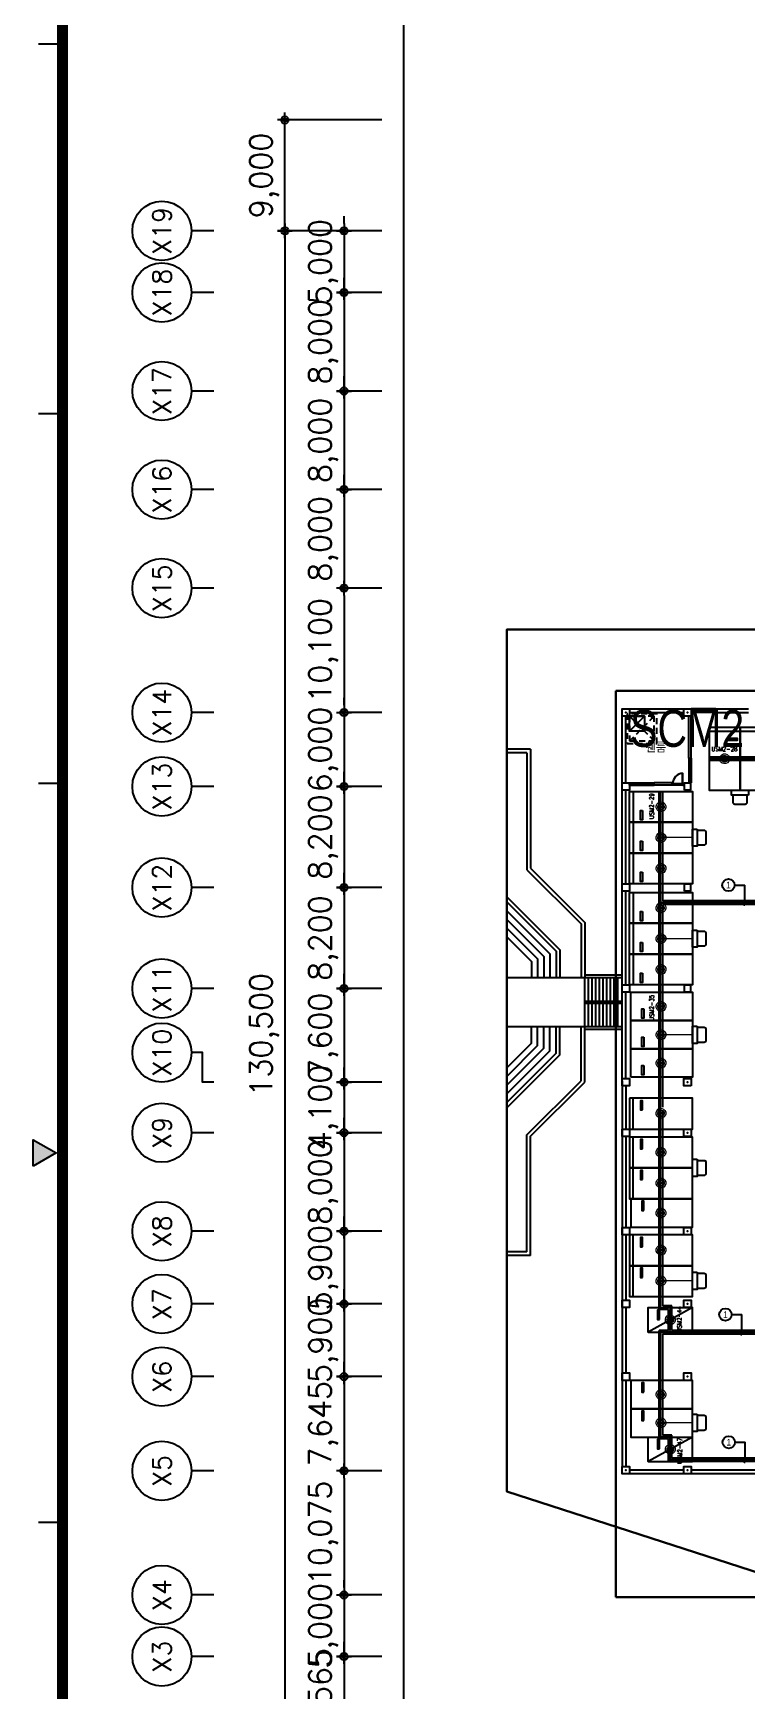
# Model space of a CAD drawing. Header units: millimetres. Extents: x 116443 to 620443, y -399357 to -63957.
# Drawn here: x 140465 to 198394, y -279063 to -144513 of the extents above; entities that cross this region are included whole.
import ezdxf
from ezdxf.enums import TextEntityAlignment as Align

# ---------------------------------------------------------------- set-up
doc = ezdxf.new("R2010")
doc.units = ezdxf.units.MM
doc.header["$LTSCALE"] = 600
doc.linetypes.add('AUDIT_D_080121100638-0', pattern=[0])
doc.linetypes.add('HIDD', pattern=[1.3, 0.8, -0.5])
for name, color, linetype, lineweight in [('1-주차면센서', 3, 'Continuous', 15), ('SD-배선', 6, 'Continuous', 0), ('TIS-TEXT', 7, 'Continuous', 18), ('주차관제', 4, 'Continuous', 158)]:
    doc.layers.add(name, color=color, linetype=linetype, lineweight=lineweight)
for name, color, linetype in [('2-주차안내등', 2, 'Continuous'), ('DIM', 7, 'Continuous'), ('FORM', 7, 'Continuous'), ('PARKING', 7, 'Continuous'), ('RACY WAY', 1, 'Continuous'), ('SD', 7, 'AUDIT_D_080121100638-0'), ('SD4', 1, 'Continuous'), ('z', 8, 'Continuous'), ('레이스웨이', 6, 'Continuous'), ('유도관제-TEXT', 7, 'Continuous'), ('유도관제-공간표시등', 2, 'Continuous'), ('유도관제-통신', 6, 'Continuous')]:
    doc.layers.add(name, color=color, linetype=linetype)
doc.styles.add('GHS', font='romans.shx', dxfattribs={"bigfont": 'ghs.shx'})
doc.styles.add('H', font='', dxfattribs={"width": 0.85})
doc.styles.add('돋움', font='')
doc.styles.get('H').set_extended_font_data('HY울릉도M')
doc.styles.get('돋움').set_extended_font_data('Dotum')
doc.dimstyles.new('외부치수', dxfattribs={"dimscale": 150, "dimtxt": 3, "dimasz": 1, "dimexe": 0.18, "dimexo": 3, "dimgap": 1, "dimtad": 1, "dimdec": 0, "dimzin": 0, "dimdsep": 46, "dimlunit": 6, "dimtxsty": 'GHS', "dimblk": 'Z_DOT', "dimcen": 0.09, "dimclrd": 7, "dimclre": 7, "dimclrt": 3, "dimadec": 0, "dimazin": 0, "dimtfac": 1, "dimtdec": 0, "dimtix": 1, "dimtmove": 2, "dimatfit": 0, "dimfxl": 1, "dimtolj": 1, "dimtzin": 0, "dimarcsym": 0})

# ---------------------------------------------------------------- blocks, each defined once
blk = doc.blocks.new('form1-2')
at = {"layer": 'FORM'}
for p, q in [((43.87, 423.25), (40.75, 423.25)), ((43.87, 373.25), (40.75, 373.25)), ((43.87, 323.25), (40.75, 323.25)), ((43.87, 223.25), (40.75, 223.25))]:
    blk.add_line(p, q, dxfattribs=at)
at = {"layer": 'FORM', "color": 7, "const_width": 1.5}
blk.add_lwpolyline([(44, 10), (816, 10), (816, 536.5), (44, 536.5)], close=True, dxfattribs=at)
at = {"layer": 'FORM', "color": 8}
blk.add_lwpolyline([(40.04, 271.45), (40.04, 275.05), (43.15, 273.25)], close=True, dxfattribs=at)
at = {"layer": 'FORM'}
blk.add_solid([(42.87, 273.25), (40.13, 271.69), (40.13, 274.81)], dxfattribs=at)
blk = doc.blocks.new('주차-확장형')
at = {"layer": 'z', "color": 8, "linetype": 'Continuous'}
blk.add_line((0, 300), (2500, 300), dxfattribs=at)
at = {"layer": 'z', "color": 8, "linetype": 'Continuous', "flags": 128}
for points in [[(2500, 0), (0, 0), (0, 5100), (2500, 5100)], [(1550, 1050), (2300, 1050), (2300, 900), (1550, 900)]]:
    blk.add_lwpolyline(points, close=True, dxfattribs=at)
blk = doc.blocks.new('주차-일반형')
at = {"layer": 'z', "color": 8, "linetype": 'Continuous', "flags": 128}
blk.add_lwpolyline([(0, 5100), (2300, 5100), (2300, 100), (0, 100)], close=True, dxfattribs=at)
at = {"layer": 'z', "color": 8, "linetype": 'Continuous'}
blk.add_lwpolyline([(950, 4050), (200, 4050), (200, 4200), (950, 4200)], close=True, dxfattribs=at)
blk = doc.blocks.new('주차-경형')
at = {"layer": 'z', "color": 8}
blk.add_lwpolyline([(2000, 3600), (0, 3600), (0, 0), (2000, 3600), (2000, 0), (0, 0)], dxfattribs=at)
at = {"layer": 'z', "color": 8, "linetype": 'Continuous'}
blk.add_lwpolyline([(950, 2675), (200, 2675), (200, 2825), (950, 2825)], close=True, dxfattribs=at)
blk = doc.blocks.new('Z_DOT')
at = {"layer": 'DIM', "color": 0}
for p, q in [((-1, 0), (1, 0)), ((0, -1), (0, 1))]:
    blk.add_line(p, q, dxfattribs=at)
for radius in [0.5, 0.25]:
    blk.add_circle((0, 0), radius, dxfattribs=at)
blk = doc.blocks.new('*D66')
at = {"layer": 'Defpoints', "color": 0, "transparency": 16777216}
for p in [(170560, -199660, 0), (165699, -205660), (170560, -205660, 0)]:
    blk.add_point(p, dxfattribs=at)
at = {"layer": 'z', "color": 7, "lineweight": -2}
for p, q in [((165699, -199060), (165699, -198460)), ((168760, -199660), (165591, -199660)), ((165699, -199660), (165699, -205660)), ((168760, -205660), (165591, -205660)), ((165699, -206260), (165699, -206860))]:
    blk.add_line(p, q, dxfattribs=at)
at = {"layer": 'z', "color": 7, "lineweight": -2, "xscale": 600, "yscale": 600, "zscale": 600}
for p, rotation in [((165699, -199660), 270), ((165699, -205660), 90)]:
    blk.add_blockref('Z_DOT', p, dxfattribs=dict(at, rotation=rotation))
at = {"layer": 'z', "color": 3, "insert": (164028, -202660), "char_height": 1800, "attachment_point": 5, "rotation": 90, "style": 'GHS'}
blk.add_mtext('\\A1;6,000', dxfattribs=at)
blk = doc.blocks.new('*D67')
at = {"layer": 'Defpoints', "color": 0, "transparency": 16777216}
for p in [(170560, -205660, 0), (165699, -213861), (170560, -213861)]:
    blk.add_point(p, dxfattribs=at)
at = {"layer": 'z', "color": 7, "lineweight": -2}
for p, q in [((165699, -205060), (165699, -204460)), ((168760, -205660), (165591, -205660)), ((165699, -205660), (165699, -213861)), ((168760, -213861), (165591, -213861)), ((165699, -214461), (165699, -215061))]:
    blk.add_line(p, q, dxfattribs=at)
at = {"layer": 'z', "color": 7, "lineweight": -2, "xscale": 600, "yscale": 600, "zscale": 600}
for p, rotation in [((165699, -205660), 270), ((165699, -213861), 90)]:
    blk.add_blockref('Z_DOT', p, dxfattribs=dict(at, rotation=rotation))
at = {"layer": 'z', "color": 3, "insert": (164028, -209761), "char_height": 1800, "attachment_point": 5, "rotation": 90, "style": 'GHS'}
blk.add_mtext('\\A1;8,200', dxfattribs=at)
blk = doc.blocks.new('*D68')
at = {"layer": 'Defpoints', "color": 0, "transparency": 16777216}
for p in [(170560, -213861), (165699, -222061), (170560, -222061)]:
    blk.add_point(p, dxfattribs=at)
at = {"layer": 'z', "color": 7, "lineweight": -2}
for p, q in [((168760, -213861), (165591, -213861)), ((165699, -213261), (165699, -212661)), ((165699, -213861), (165699, -222061)), ((168760, -222061), (165591, -222061)), ((165699, -222661), (165699, -223261))]:
    blk.add_line(p, q, dxfattribs=at)
at = {"layer": 'z', "color": 7, "lineweight": -2, "xscale": 600, "yscale": 600, "zscale": 600}
for p, rotation in [((165699, -213861), 270), ((165699, -222061), 90)]:
    blk.add_blockref('Z_DOT', p, dxfattribs=dict(at, rotation=rotation))
at = {"layer": 'z', "color": 3, "insert": (164028, -217961), "char_height": 1800, "attachment_point": 5, "rotation": 90, "style": 'GHS'}
blk.add_mtext('\\A1;8,200', dxfattribs=at)
blk = doc.blocks.new('*D69')
at = {"layer": 'Defpoints', "color": 0, "transparency": 16777216}
for p in [(170560, -222061), (165699, -229661), (170560, -229661)]:
    blk.add_point(p, dxfattribs=at)
at = {"layer": 'z', "color": 7, "lineweight": -2}
for p, q in [((165699, -221461), (165699, -220861)), ((168760, -222061), (165591, -222061)), ((165699, -222061), (165699, -229661)), ((168760, -229661), (165591, -229661)), ((165699, -230261), (165699, -230861))]:
    blk.add_line(p, q, dxfattribs=at)
at = {"layer": 'z', "color": 7, "lineweight": -2, "xscale": 600, "yscale": 600, "zscale": 600}
for p, rotation in [((165699, -222061), 270), ((165699, -229661), 90)]:
    blk.add_blockref('Z_DOT', p, dxfattribs=dict(at, rotation=rotation))
at = {"layer": 'z', "color": 3, "insert": (164028, -225861), "char_height": 1800, "attachment_point": 5, "rotation": 90, "style": 'GHS'}
blk.add_mtext('\\A1;7,600', dxfattribs=at)
blk = doc.blocks.new('*D70')
at = {"layer": 'Defpoints', "color": 0, "transparency": 16777216}
for p in [(170560, -229661), (165699, -233761), (170560, -233761)]:
    blk.add_point(p, dxfattribs=at)
at = {"layer": 'z', "color": 7, "lineweight": -2}
for p, q in [((165699, -229061), (165699, -228461)), ((168760, -229661), (165591, -229661)), ((165699, -229661), (165699, -233761)), ((168760, -233761), (165591, -233761)), ((165699, -234361), (165699, -234961))]:
    blk.add_line(p, q, dxfattribs=at)
at = {"layer": 'z', "color": 7, "lineweight": -2, "xscale": 600, "yscale": 600, "zscale": 600}
for p, rotation in [((165699, -229661), 270), ((165699, -233761), 90)]:
    blk.add_blockref('Z_DOT', p, dxfattribs=dict(at, rotation=rotation))
at = {"layer": 'z', "color": 3, "insert": (164028, -231711), "char_height": 1800, "attachment_point": 5, "rotation": 90, "style": 'GHS'}
blk.add_mtext('\\A1;4,100', dxfattribs=at)
blk = doc.blocks.new('*D71')
at = {"layer": 'Defpoints', "color": 0, "transparency": 16777216}
for p in [(170560, -233761), (165699, -241761), (170560, -241761)]:
    blk.add_point(p, dxfattribs=at)
at = {"layer": 'z', "color": 7, "lineweight": -2}
for p, q in [((165699, -233161), (165699, -232561)), ((168760, -233761), (165591, -233761)), ((165699, -233761), (165699, -241761)), ((168760, -241761), (165591, -241761)), ((165699, -242361), (165699, -242961))]:
    blk.add_line(p, q, dxfattribs=at)
at = {"layer": 'z', "color": 7, "lineweight": -2, "xscale": 600, "yscale": 600, "zscale": 600}
for p, rotation in [((165699, -233761), 270), ((165699, -241761), 90)]:
    blk.add_blockref('Z_DOT', p, dxfattribs=dict(at, rotation=rotation))
at = {"layer": 'z', "color": 3, "insert": (164028, -237761), "char_height": 1800, "attachment_point": 5, "rotation": 90, "style": 'GHS'}
blk.add_mtext('\\A1;8,000', dxfattribs=at)
blk = doc.blocks.new('*D72')
at = {"layer": 'Defpoints', "color": 0, "transparency": 16777216}
for p in [(170560, -241761), (165699, -247661), (170560, -247661)]:
    blk.add_point(p, dxfattribs=at)
at = {"layer": 'z', "color": 7, "lineweight": -2}
for p, q in [((165699, -241161), (165699, -240561)), ((168760, -241761), (165591, -241761)), ((165699, -241761), (165699, -247661)), ((168760, -247661), (165591, -247661)), ((165699, -248261), (165699, -248861))]:
    blk.add_line(p, q, dxfattribs=at)
at = {"layer": 'z', "color": 7, "lineweight": -2, "xscale": 600, "yscale": 600, "zscale": 600}
for p, rotation in [((165699, -241761), 270), ((165699, -247661), 90)]:
    blk.add_blockref('Z_DOT', p, dxfattribs=dict(at, rotation=rotation))
at = {"layer": 'z', "color": 3, "insert": (164028, -244711), "char_height": 1800, "attachment_point": 5, "rotation": 90, "style": 'GHS'}
blk.add_mtext('\\A1;5,900', dxfattribs=at)
blk = doc.blocks.new('*D73')
at = {"layer": 'Defpoints', "color": 0, "transparency": 16777216}
for p in [(170560, -247661), (165699, -253561), (170560, -253561)]:
    blk.add_point(p, dxfattribs=at)
at = {"layer": 'z', "color": 7, "lineweight": -2}
for p, q in [((165699, -247061), (165699, -246461)), ((168760, -247661), (165591, -247661)), ((165699, -247661), (165699, -253561)), ((168760, -253561), (165591, -253561)), ((165699, -254161), (165699, -254761))]:
    blk.add_line(p, q, dxfattribs=at)
at = {"layer": 'z', "color": 7, "lineweight": -2, "xscale": 600, "yscale": 600, "zscale": 600}
for p, rotation in [((165699, -247661), 270), ((165699, -253561), 90)]:
    blk.add_blockref('Z_DOT', p, dxfattribs=dict(at, rotation=rotation))
at = {"layer": 'z', "color": 3, "insert": (164028, -250611), "char_height": 1800, "attachment_point": 5, "rotation": 90, "style": 'GHS'}
blk.add_mtext('\\A1;5,900', dxfattribs=at)
blk = doc.blocks.new('*D74')
at = {"layer": 'Defpoints', "color": 0, "transparency": 16777216}
for p in [(170560, -261205), (165699, -271281), (170560, -271281)]:
    blk.add_point(p, dxfattribs=at)
at = {"layer": 'z', "color": 7, "lineweight": -2}
for p, q in [((168760, -261205), (165591, -261205)), ((165699, -261805), (165699, -270681)), ((168760, -271281), (165591, -271281))]:
    blk.add_line(p, q, dxfattribs=at)
at = {"layer": 'z', "color": 7, "lineweight": -2, "xscale": 600, "yscale": 600, "zscale": 600}
for p, rotation in [((165699, -261205), 90), ((165699, -271281), 270)]:
    blk.add_blockref('Z_DOT', p, dxfattribs=dict(at, rotation=rotation))
at = {"layer": 'z', "color": 3, "insert": (164028, -266243), "char_height": 1800, "attachment_point": 5, "rotation": 90, "style": 'GHS'}
blk.add_mtext('\\A1;10,075', dxfattribs=at)
blk = doc.blocks.new('*D75')
at = {"layer": 'Defpoints', "color": 0, "transparency": 16777216}
for p in [(170560, -271281), (165699, -276281), (170560, -276281)]:
    blk.add_point(p, dxfattribs=at)
at = {"layer": 'z', "color": 7, "lineweight": -2}
for p, q in [((165699, -270681), (165699, -270081)), ((168760, -271281), (165591, -271281)), ((165699, -271281), (165699, -276281)), ((168760, -276281), (165591, -276281)), ((165699, -276881), (165699, -277481))]:
    blk.add_line(p, q, dxfattribs=at)
at = {"layer": 'z', "color": 7, "lineweight": -2, "xscale": 600, "yscale": 600, "zscale": 600}
for p, rotation in [((165699, -271281), 270), ((165699, -276281), 90)]:
    blk.add_blockref('Z_DOT', p, dxfattribs=dict(at, rotation=rotation))
at = {"layer": 'z', "color": 3, "insert": (164028, -273781), "char_height": 1800, "attachment_point": 5, "rotation": 90, "style": 'GHS'}
blk.add_mtext('\\A1;5,000', dxfattribs=at)
blk = doc.blocks.new('*D76')
at = {"layer": 'Defpoints', "color": 0, "transparency": 16777216}
for p in [(170560, -276281), (165699, -281845), (170560, -281845)]:
    blk.add_point(p, dxfattribs=at)
at = {"layer": 'z', "color": 7, "lineweight": -2}
for p, q in [((165699, -275681), (165699, -275081)), ((168760, -276281), (165591, -276281)), ((165699, -276281), (165699, -281845)), ((168760, -281845), (165591, -281845)), ((165699, -282445), (165699, -283045))]:
    blk.add_line(p, q, dxfattribs=at)
at = {"layer": 'z', "color": 7, "lineweight": -2, "xscale": 600, "yscale": 600, "zscale": 600}
for p, rotation in [((165699, -276281), 270), ((165699, -281845), 90)]:
    blk.add_blockref('Z_DOT', p, dxfattribs=dict(at, rotation=rotation))
at = {"layer": 'z', "color": 3, "insert": (164028, -279063), "char_height": 1800, "attachment_point": 5, "rotation": 90, "style": 'GHS'}
blk.add_mtext('\\A1;5,565', dxfattribs=at)
blk = doc.blocks.new('*D78')
at = {"layer": 'Defpoints', "color": 0, "transparency": 16777216}
for p in [(170560, -160561), (160899, -291061), (170560, -291061)]:
    blk.add_point(p, dxfattribs=at)
at = {"layer": 'z', "color": 7, "lineweight": -2}
for p, q in [((168760, -160561), (160791, -160561)), ((160899, -161161), (160899, -290461)), ((168760, -291061), (160791, -291061))]:
    blk.add_line(p, q, dxfattribs=at)
at = {"layer": 'z', "color": 7, "lineweight": -2, "xscale": 600, "yscale": 600, "zscale": 600}
for p, rotation in [((160899, -160561), 90), ((160899, -291061), 270)]:
    blk.add_blockref('Z_DOT', p, dxfattribs=dict(at, rotation=rotation))
at = {"layer": 'z', "color": 3, "insert": (159227, -225811), "char_height": 1800, "attachment_point": 5, "rotation": 90, "style": 'GHS'}
blk.add_mtext('\\A1;130,500', dxfattribs=at)
blk = doc.blocks.new('*D79')
at = {"layer": 'Defpoints', "color": 0, "transparency": 16777216}
for p in [(170560, -189561), (165699, -199660), (170560, -199660, 0)]:
    blk.add_point(p, dxfattribs=at)
at = {"layer": 'z', "color": 7, "lineweight": -2}
for p, q in [((168760, -189561), (165591, -189561)), ((165699, -190161), (165699, -199060)), ((168760, -199660), (165591, -199660))]:
    blk.add_line(p, q, dxfattribs=at)
at = {"layer": 'z', "color": 7, "lineweight": -2, "xscale": 600, "yscale": 600, "zscale": 600}
for p, rotation in [((165699, -189561), 90), ((165699, -199660), 270)]:
    blk.add_blockref('Z_DOT', p, dxfattribs=dict(at, rotation=rotation))
at = {"layer": 'z', "color": 3, "insert": (164028, -194611), "char_height": 1800, "attachment_point": 5, "rotation": 90, "style": 'GHS'}
blk.add_mtext('\\A1;10,100', dxfattribs=at)
blk = doc.blocks.new('*D80')
at = {"layer": 'Defpoints', "color": 0, "transparency": 16777216}
for p in [(170560, -181561), (165699, -189561), (170560, -189561)]:
    blk.add_point(p, dxfattribs=at)
at = {"layer": 'z', "color": 7, "lineweight": -2}
for p, q in [((168760, -181561), (165591, -181561)), ((165699, -180961), (165699, -180361)), ((165699, -181561), (165699, -189561)), ((168760, -189561), (165591, -189561)), ((165699, -190161), (165699, -190761))]:
    blk.add_line(p, q, dxfattribs=at)
at = {"layer": 'z', "color": 7, "lineweight": -2, "xscale": 600, "yscale": 600, "zscale": 600}
for p, rotation in [((165699, -181561), 270), ((165699, -189561), 90)]:
    blk.add_blockref('Z_DOT', p, dxfattribs=dict(at, rotation=rotation))
at = {"layer": 'z', "color": 3, "insert": (164028, -185561), "char_height": 1800, "attachment_point": 5, "rotation": 90, "style": 'GHS'}
blk.add_mtext('\\A1;8,000', dxfattribs=at)
blk = doc.blocks.new('*D81')
at = {"layer": 'Defpoints', "color": 0, "transparency": 16777216}
for p in [(170560, -173561), (165699, -181561), (170560, -181561)]:
    blk.add_point(p, dxfattribs=at)
at = {"layer": 'z', "color": 7, "lineweight": -2}
for p, q in [((168760, -173561), (165591, -173561)), ((165699, -172961), (165699, -172361)), ((165699, -173561), (165699, -181561)), ((168760, -181561), (165591, -181561)), ((165699, -182161), (165699, -182761))]:
    blk.add_line(p, q, dxfattribs=at)
at = {"layer": 'z', "color": 7, "lineweight": -2, "xscale": 600, "yscale": 600, "zscale": 600}
for p, rotation in [((165699, -173561), 270), ((165699, -181561), 90)]:
    blk.add_blockref('Z_DOT', p, dxfattribs=dict(at, rotation=rotation))
at = {"layer": 'z', "color": 3, "insert": (164028, -177561), "char_height": 1800, "attachment_point": 5, "rotation": 90, "style": 'GHS'}
blk.add_mtext('\\A1;8,000', dxfattribs=at)
blk = doc.blocks.new('*D82')
at = {"layer": 'Defpoints', "color": 0, "transparency": 16777216}
for p in [(170560, -165561), (165699, -173561), (170560, -173561)]:
    blk.add_point(p, dxfattribs=at)
at = {"layer": 'z', "color": 7, "lineweight": -2}
for p, q in [((165699, -164961), (165699, -164361)), ((168760, -165561), (165591, -165561)), ((165699, -165561), (165699, -173561)), ((168760, -173561), (165591, -173561)), ((165699, -174161), (165699, -174761))]:
    blk.add_line(p, q, dxfattribs=at)
at = {"layer": 'z', "color": 7, "lineweight": -2, "xscale": 600, "yscale": 600, "zscale": 600}
for p, rotation in [((165699, -165561), 270), ((165699, -173561), 90)]:
    blk.add_blockref('Z_DOT', p, dxfattribs=dict(at, rotation=rotation))
at = {"layer": 'z', "color": 3, "insert": (164028, -169561), "char_height": 1800, "attachment_point": 5, "rotation": 90, "style": 'GHS'}
blk.add_mtext('\\A1;8,000', dxfattribs=at)
blk = doc.blocks.new('*D83')
at = {"layer": 'Defpoints', "color": 0, "transparency": 16777216}
for p in [(170560, -160561), (165699, -165561), (170560, -165561)]:
    blk.add_point(p, dxfattribs=at)
at = {"layer": 'z', "color": 7, "lineweight": -2}
for p, q in [((165699, -159961), (165699, -159361)), ((168760, -160561), (165591, -160561)), ((165699, -160561), (165699, -165561)), ((168760, -165561), (165591, -165561)), ((165699, -166161), (165699, -166761))]:
    blk.add_line(p, q, dxfattribs=at)
at = {"layer": 'z', "color": 7, "lineweight": -2, "xscale": 600, "yscale": 600, "zscale": 600}
for p, rotation in [((165699, -160561), 270), ((165699, -165561), 90)]:
    blk.add_blockref('Z_DOT', p, dxfattribs=dict(at, rotation=rotation))
at = {"layer": 'z', "color": 3, "insert": (164028, -163061), "char_height": 1800, "attachment_point": 5, "rotation": 90, "style": 'GHS'}
blk.add_mtext('\\A1;5,000', dxfattribs=at)
blk = doc.blocks.new('*D114')
at = {"layer": 'Defpoints', "color": 0, "transparency": 16777216}
for p in [(170560, -253561), (165699, -261205), (170560, -261205)]:
    blk.add_point(p, dxfattribs=at)
at = {"layer": 'z', "color": 7, "lineweight": -2}
for p, q in [((165699, -252961), (165699, -252361)), ((168760, -253561), (165591, -253561)), ((165699, -253561), (165699, -261205)), ((168760, -261205), (165591, -261205)), ((165699, -261805), (165699, -262405))]:
    blk.add_line(p, q, dxfattribs=at)
at = {"layer": 'z', "color": 7, "lineweight": -2, "xscale": 600, "yscale": 600, "zscale": 600}
for p, rotation in [((165699, -253561), 270), ((165699, -261205), 90)]:
    blk.add_blockref('Z_DOT', p, dxfattribs=dict(at, rotation=rotation))
at = {"layer": 'z', "color": 3, "insert": (164028, -257383), "char_height": 1800, "attachment_point": 5, "rotation": 90, "style": 'GHS'}
blk.add_mtext('\\A1;7,645', dxfattribs=at)
blk = doc.blocks.new('*D120')
at = {"layer": 'Defpoints', "color": 0, "transparency": 16777216}
for p in [(160899, -151561), (170560, -151561), (170560, -160561)]:
    blk.add_point(p, dxfattribs=at)
at = {"layer": 'z', "color": 7, "lineweight": -2}
for p, q in [((168760, -151561), (160791, -151561)), ((160899, -159961), (160899, -152161)), ((168760, -160561), (160791, -160561))]:
    blk.add_line(p, q, dxfattribs=at)
at = {"layer": 'z', "color": 7, "lineweight": -2, "xscale": 600, "yscale": 600, "zscale": 600}
for p, rotation in [((160899, -151561), 90), ((160899, -160561), 270)]:
    blk.add_blockref('Z_DOT', p, dxfattribs=dict(at, rotation=rotation))
at = {"layer": 'z', "color": 3, "insert": (159227, -156061), "char_height": 1800, "attachment_point": 5, "rotation": 90, "style": 'GHS'}
blk.add_mtext('\\A1;9,000', dxfattribs=at)
blk = doc.blocks.new('주차-기둥')
at = {"layer": 'z', "color": 8, "linetype": 'Continuous', "flags": 128}
blk.add_lwpolyline([(300, 300), (300, -300), (-300, -300), (-300, 300)], close=True, dxfattribs=at)
at = {"layer": 'z', "color": 8, "linetype": 'Continuous'}
blk.add_point((0, 0), dxfattribs=at)
blk = doc.blocks.new('sa654f6s5d')
at = {"layer": 'z', "color": 8, "linetype": 'Continuous', "ltscale": 0.5}
for p, q in [((1200, 60890), (0, 59690)), ((0, 60890), (1200, 59690))]:
    blk.add_line(p, q, dxfattribs=at)
blk.add_lwpolyline([(1200, 59690), (0, 59690), (0, 60890), (1200, 60890), (1200, 59690)], dxfattribs=at)
blk = doc.blocks.new('TIS-주차면센서(확대)')
at = {"layer": '1-주차면센서'}
blk.add_hatch(color=256, dxfattribs=at).paths.add_polyline_path([(43.5, 0, 1), (-43.5, 0, 1)])
h = blk.add_hatch(color=256, dxfattribs=at)
edge = h.paths.add_edge_path()
edge.add_arc((0, 0), 43.5, 0, 360)
for radius in [303.5, 203.5, 173.5, 43.5]:
    blk.add_circle((0, 0), radius, dxfattribs=at)
blk = doc.blocks.new('공간표시등')
at = {"layer": '2-주차안내등'}
blk.add_lwpolyline([(-228, 337), (-546, 337, 0.414214), (-646, 237), (-646, -237, 0.414214), (-546, -337), (-228, -337)], format="xyb", close=True, dxfattribs=at)
blk.add_lwpolyline([(-228, -401), (-228, 401), (0, 401), (0, -401)], close=True, dxfattribs=at)
blk = doc.blocks.new('유도관제')
at = {"layer": 'RACY WAY', "ltscale": 0.3}
for p, q in [((219675, -203270, 0), (195340, -203270, 0)), ((211985, -203550, 0), (195340, -203550, 0)), ((191285, -248101), (191285, -206061)), ((191565, -214950), (191565, -206061)), ((202885, -214950), (191565, -214950)), ((202885, -215230), (191565, -215230)), ((191565, -231677), (191565, -215230)), ((191565, -247821, 0), (191565, -231957)), ((192035, -248101, 0), (191285, -248101, 0)), ((192315, -247821), (191565, -247821, 0)), ((192035, -249821, 0), (192035, -248101, 0)), ((192315, -249821, 0), (192315, -247821, 0)), ((191285, -258601), (191285, -249821)), ((192035, -249821, 0), (191285, -249821, 0)), ((202615, -250101), (191565, -250101, 0)), ((191565, -255516), (191565, -250101)), ((202335, -249821, 0), (192315, -249821, 0)), ((191565, -258321, 0), (191565, -255516)), ((192315, -258321), (191565, -258321, 0)), ((192315, -258894, 0), (192315, -258321, 0)), ((192035, -258601, 0), (191285, -258601, 0)), ((192035, -260461, 0), (192035, -258601, 0)), ((192315, -260181, 0), (192315, -258894, 0)), ((202615, -260461, 0), (192035, -260461, 0)), ((202335, -260181, 0), (192315, -260181, 0))]:
    blk.add_line(p, q, dxfattribs=at)
at = {"layer": 'SD-배선', "ltscale": 0.3}
for p, q in [((219675, -203410), (195340, -203410, 0)), ((197840, -205960, 0), (197840, -203410, 0)), ((191425, -247961, 0), (191425, -206061)), ((193975, -209811), (191425, -209811)), ((212125, -215090), (191425, -215090)), ((193975, -218011), (191425, -218011)), ((193975, -225811), (191425, -225811)), ((193975, -236621), (191425, -236621)), ((193975, -245786), (191425, -245786)), ((192175, -247961), (191425, -247961, 0)), ((192175, -249961), (192175, -247961)), ((191425, -258461, 0), (191425, -249961, 0)), ((202475, -249961, 0), (191425, -249961, 0)), ((193975, -257311), (191425, -257311)), ((192175, -258461), (191425, -258461, 0)), ((192175, -260321), (192175, -258461)), ((202475, -260321, 0), (192175, -260321))]:
    blk.add_line(p, q, dxfattribs=at)
at = {"layer": 'SD4', "ltscale": 0.3}
for centre in [(196904, -213657), (196653, -248528, 0), (196929, -258888, 0)]:
    blk.add_circle(centre, 500, dxfattribs=at)
at = {"layer": '유도관제-TEXT', "color": 1, "ltscale": 0.3}
for p, q in [((197404, -213657), (198239, -213657)), ((198239, -214913), (198239, -213657)), ((197153, -248528, 0), (197987, -248528, 0)), ((197987, -249783, 0), (197987, -248528, 0)), ((197428, -258888, 0), (198263, -258888, 0)), ((198263, -260143, 0), (198263, -258888, 0))]:
    blk.add_line(p, q, dxfattribs=at)
at = {"layer": '유도관제-TEXT', "color": 1, "ltscale": 0.3, "elevation": 0}
for points in [[(198239, -215268), (198239, -214913), (198153, -214913), (198153, -215268)], [(197987, -250138), (197987, -249783), (197902, -249783), (197902, -250138)], [(198263, -260498), (198263, -260143), (198178, -260143), (198178, -260498)]]:
    blk.add_lwpolyline(points, close=True, dxfattribs=at)
at = {"layer": 'PARKING', "xscale": 1.319999999436676, "yscale": 1.320000000298023, "zscale": 1.319999999948777}
for p, rotation in [((196590, -203410, 0), 126.2476558926466), ((191425, -207311), 36.24765589264658), ((191425, -209811), 36.24765589264658), ((191425, -212311), 36.24765589264658), ((191425, -215511), 36.24765589264658), ((191425, -218011), 36.24765589264658), ((191425, -220511), 36.24765589264658), ((191425, -223511), 36.24765589264658), ((191425, -225811), 36.24765589264658), ((191425, -228111), 36.24765589264658), ((191425, -232186), 36.24765589264658), ((191425, -235346), 36.24765589264658), ((191425, -237846), 36.24765589264658), ((191425, -240271), 36.24765589264658), ((191425, -243286), 36.24765589264658), ((191425, -245786), 36.24765589264658), ((192175, -248961), 36.24765589264658), ((191425, -255011), 36.24765589264658), ((191425, -257311), 36.24765589264658), ((192175, -259461), 36.24765589264658)]:
    blk.add_blockref('TIS-주차면센서(확대)', p, dxfattribs=dict(at, rotation=rotation))
at = {"layer": '유도관제-공간표시등', "ltscale": 0.3, "xscale": 1.746523060499175, "yscale": 1.746523059904575, "zscale": 1.746523057621223}
for p, rotation in [((197840, -205960, 0), 90.00000000000094), ((193975, -209811), 180.000000000001), ((193975, -218011), 180.000000000001), ((193975, -225811), 180.000000000001), ((193975, -236621), 180.000000000001), ((193975, -245786), 180.000000000001), ((193975, -257311), 180.000000000001)]:
    blk.add_blockref('공간표시등', p, dxfattribs=dict(at, rotation=rotation))
at = {"layer": 'SD', "color": 0, "ltscale": 0.3, "style": '돋움'}
for p in [(196904, -213657), (196653, -248528, 0), (196929, -258888, 0)]:
    blk.add_text('1', height=528, dxfattribs=at).set_placement(p, align=Align.MIDDLE)
at = {"layer": 'TIS-TEXT', "color": 2, "ltscale": 0.3, "style": 'GHS', "width": 0.85}
blk.add_text('USM2-28', height=360, dxfattribs=at).set_placement((196574, -202615), align=Align.MIDDLE)
for s, p in [('USM2-29', (190670, -207254)), ('USM2-35', (190670, -223622)), ('USM2-44', (192915, -248893)), ('USM2-47', (192957, -259575))]:
    blk.add_text(s, height=360, rotation=90, dxfattribs=at).set_placement(p, align=Align.MIDDLE)

msp = doc.modelspace()

# ---------------------------------------------------------------- linework, layer by layer
at = {"layer": 'z', "color": 8}
for p, q in [((155119.6, -160560.7), (153319.6, -160560.7)), ((155119.6, -165560.7), (153319.6, -165560.7)), ((155119.6, -173560.7), (153319.6, -173560.7)), ((155119.6, -181560.7), (153319.6, -181560.7)), ((155119.6, -189560.7), (153319.6, -189560.7)), ((214240.4, -192916.5), (178910.5, -192916.5)), ((178910.5, -192916.5), (178910.5, -262891.7)), ((155119.6, -199660.4), (153319.6, -199660.4)), ((188275.5, -229560.7), (188275.5, -199960.4)), ((188569.9, -199360.4, 0), (193275.5, -199360.4, 0)), ((188575.5, -205360.4), (188575.5, -199960.4)), ((188869.9, -199660.4, 0), (193240.5, -199660.4, 0)), ((193675.5, -203360.4, 0), (193675.5, -199960.4, 0)), ((193875.5, -203360.4, 0), (193875.5, -199960.4, 0)), ((195875.5, -199560.4, 0), (195875.5, -199360.4, 0)), ((180544.5, -202921.4), (180544.5, -212423.6)), ((155119.6, -205660.4), (153319.6, -205660.4)), ((192340.5, -205360.4, 0), (190875.5, -205360.4, 0)), ((192340.5, -205560.4, 0), (190875.5, -205560.4, 0)), ((192340.5, -205560.4, 0), (192340.5, -205360.4, 0)), ((188575.5, -213560.7), (188575.5, -205960.4)), ((180544.5, -212423.6), (184934.9, -216814.1)), ((155119.6, -213860.7), (153319.6, -213860.7)), ((188575.5, -221760.7), (188575.5, -214160.7)), ((184934.9, -216814.1), (184934.9, -221176.6)), ((185234.9, -225176.6), (185234.9, -221176.6)), ((185534.9, -225176.6), (185534.9, -221176.6)), ((185834.9, -225176.6), (185834.9, -221176.6)), ((186134.9, -225176.6), (186134.9, -221176.6)), ((186434.9, -225176.6), (186434.9, -221176.6)), ((186734.9, -225176.6), (186734.9, -221176.6)), ((187034.9, -225176.6), (187034.9, -221176.6)), ((187334.9, -225176.6), (187334.9, -221176.6)), ((187634.9, -225176.6), (187634.9, -221176.6)), ((187934.9, -225176.6), (187934.9, -221176.6)), ((155119.6, -222060.7), (153319.6, -222060.7)), ((188575.5, -229360.7), (188575.5, -222360.7)), ((184934.9, -229539.1), (184934.9, -225176.6)), ((180544.5, -233929.6), (184934.9, -229539.1)), ((188275.5, -229560.7), (188275.5, -260875.4)), ((188575.5, -229960.7), (188575.5, -233460.7)), ((155119.6, -233760.7), (153319.6, -233760.7)), ((180544.5, -243431.9), (180544.5, -233929.6)), ((188575.5, -234060.7), (188575.5, -241460.7)), ((155119.6, -241760.7), (153319.6, -241760.7)), ((188575.5, -242060.7), (188575.5, -247360.7)), ((155119.6, -247660.7), (153319.6, -247660.7)), ((188575.5, -247960.7), (188575.5, -253260.7)), ((155119.6, -253560.7), (153319.6, -253560.7)), ((188575.5, -253860.7), (188575.5, -260875.4)), ((155119.6, -261205.4), (153319.6, -261205.4)), ((193275.5, -261150.4), (188875.5, -261150.4)), ((201310.5, -261450.4), (188875.5, -261450.4)), ((201310.5, -261150.4), (193875.5, -261150.4)), ((178910.5, -262891.7), (201410.5, -270153.8)), ((155119.6, -271280.7), (153319.6, -271280.7)), ((155119.6, -276280.7), (153319.6, -276280.7))]:
    msp.add_line(p, q, dxfattribs=at)
at = {"layer": 'z', "color": 8, "linetype": 'HIDD'}
for p, q in [((188875.5, -201960.4, 0), (190875.5, -199960.4, 0)), ((188875.5, -199960.4, 0), (190875.5, -201960.4, 0))]:
    msp.add_line(p, q, dxfattribs=at)
at = {"layer": 'z', "color": 8, "linetype": 'Continuous'}
for p, q in [((193875.5, -199360.4, 0), (193875.5, -199560.4, 0)), ((195875.5, -199360.4, 0), (193875.5, -199360.4, 0)), ((195875.5, -199660.4, 0), (193875.5, -199660.4, 0)), ((195835.5, -199470.4, 0), (193915.5, -199470.4, 0)), ((195835.5, -199504.4, 0), (193915.5, -199504.4, 0)), ((195835.5, -199516.4, 0), (193915.5, -199516.4, 0)), ((195835.5, -199550.4, 0), (193915.5, -199550.4, 0)), ((195875.5, -199360.4, 0), (195875.5, -199660.4, 0)), ((193675.5, -203360.4, 0), (193875.5, -203360.4, 0)), ((193675.5, -203360.4, 0), (193675.5, -205360.4, 0)), ((193735.5, -205320.4, 0), (193735.5, -203400.4, 0)), ((193769.5, -205320.4, 0), (193769.5, -203400.4, 0)), ((193781.5, -205320.4, 0), (193781.5, -203400.4, 0)), ((193815.5, -205320.4, 0), (193815.5, -203400.4, 0)), ((193875.5, -203360.4, 0), (193875.5, -205360.4, 0)), ((188875.5, -205560.4, 0), (188875.5, -205360.4, 0)), ((188875.5, -205360.4, 0), (190875.5, -205360.4, 0)), ((188875.5, -205560.4, 0), (190875.5, -205560.4, 0)), ((190835.5, -205420.4, 0), (188915.5, -205420.4, 0)), ((190835.5, -205454.4, 0), (188915.5, -205454.4, 0)), ((190835.5, -205466.4, 0), (188915.5, -205466.4, 0)), ((190835.5, -205500.4, 0), (188915.5, -205500.4, 0)), ((190875.5, -205560.4, 0), (190875.5, -205360.4, 0)), ((193210.5, -205440.4, 0), (192370.5, -205440.4, 0)), ((193195.5, -205480.4, 0), (192385.5, -205480.4, 0)), ((193195.5, -205560.4, 0), (192385.5, -205560.4, 0)), ((193675.5, -205360.4, 0), (193875.5, -205360.4, 0))]:
    msp.add_line(p, q, dxfattribs=at)
at = {"layer": 'z', "color": 8, "ltscale": 5}
for p, q in [((180844.5, -202621.4), (180844.5, -212299.4)), ((180844.5, -212299.4), (185234.9, -216689.8)), ((185234.9, -216689.8), (185234.9, -221176.6)), ((188275.5, -221176.6), (178910.5, -221176.6)), ((188275.5, -220976.6), (185234.9, -220976.6)), ((188275.5, -225176.6), (178910.5, -225176.6)), ((185234.9, -229663.4), (185234.9, -225176.6)), ((188275.5, -225376.6), (185234.9, -225376.6)), ((180844.5, -234053.8), (185234.9, -229663.4)), ((180844.5, -243731.9), (180844.5, -234053.8))]:
    msp.add_line(p, q, dxfattribs=at)
at = {"layer": 'z', "color": 8}
for points in [[(463204.3, -135892.4), (463204.3, -317012.4), (170559.5, -317012.4), (170559.5, -135892.4)], [(188275.5, -205360.4), (188875.5, -205360.4), (188875.5, -205960.4), (188275.5, -205960.4)], [(193325.5, -205960.4), (193325.5, -205360.4), (193825.5, -205360.4), (193825.5, -205960.4)], [(188275.5, -213560.7), (188875.5, -213560.7), (188875.5, -214160.7), (188275.5, -214160.7)], [(193325.5, -214160.7), (193325.5, -213560.7), (193825.5, -213560.7), (193825.5, -214160.7)], [(188275.5, -221760.7), (188875.5, -221760.7), (188875.5, -222360.7), (188275.5, -222360.7)], [(193325.5, -222360.7), (193325.5, -221760.7), (193825.5, -221760.7), (193825.5, -222360.7)], [(188275.5, -229360.7), (188875.5, -229360.7), (188875.5, -229960.7), (188275.5, -229960.7)], [(188275.5, -233460.7), (188875.5, -233460.7), (188875.5, -234060.7), (188275.5, -234060.7)], [(188275.5, -241460.7), (188875.5, -241460.7), (188875.5, -242060.7), (188275.5, -242060.7)], [(188275.5, -247360.7), (188875.5, -247360.7), (188875.5, -247960.7), (188275.5, -247960.7)], [(188275.5, -253260.7), (188875.5, -253260.7), (188875.5, -253860.7), (188275.5, -253860.7)]]:
    msp.add_lwpolyline(points, close=True, dxfattribs=at)
msp.add_lwpolyline([(454704.9, -296160), (454704.9, -145336.4), (448983.2, -145336.4, 0.18625239), (430877.8, -152417.6, -0.39766284), (398593.4, -152417.3, 0.18863963), (380238.9, -145336.4), (379265.2, -145336.4), (366265.2, -148336.4), (350554.2, -148336.4), (338554.2, -145336.4), (287940.1, -145336.4), (233910.5, -145336.4), (215911, -145336.4, -0.00888857), (214240.4, -145306.7), (214240.4, -192916.5), (178910.5, -192916.5), (178910.5, -262891.7), (201410.5, -270153.8, 0.10168329)], format="xyb", close=True, dxfattribs=at)
for points in [[(178910.5, -192916.5), (214240.4, -192916.5), (214240.4, -145306.7)], [(178910.5, -262891.7), (178910.5, -192916.5)], [(180544.5, -202921.4), (178910.5, -202921.4)], [(178910.5, -214608), (183214.9, -218912.5), (183214.9, -221176.6)], [(178910.5, -215032.3), (182914.9, -219036.7), (182914.9, -221176.6)], [(178910.5, -215739.4), (182414.9, -219243.9), (182414.9, -221176.6)], [(178910.5, -216446.5), (181914.9, -219451), (181914.9, -221176.6)], [(178910.5, -217153.6), (181414.9, -219658.1), (181414.9, -221176.6)], [(178910.5, -217860.7), (180914.9, -219865.2), (180914.9, -221176.6)], [(178910.5, -231745.2), (183214.9, -227440.7), (183214.9, -225176.6)], [(178910.5, -231320.9), (182914.9, -227316.5), (182914.9, -225176.6)], [(178910.5, -230613.8), (182414.9, -227109.4), (182414.9, -225176.6)], [(178910.5, -229906.7), (181914.9, -226902.3), (181914.9, -225176.6)], [(178910.5, -229199.6), (181414.9, -226695.1), (181414.9, -225176.6)], [(178910.5, -228492.5), (180914.9, -226488), (180914.9, -225176.6)], [(155119.6, -229660.7), (154219.6, -229660.7), (154219.6, -227260.7), (153319.6, -227260.7)], [(180544.5, -243431.9), (178910.5, -243431.9)]]:
    msp.add_lwpolyline(points, dxfattribs=at)
at = {"layer": 'z', "color": 8, "linetype": 'HIDD', "elevation": 0}
for points in [[(188675.5, -202160.4), (191075.5, -202160.4), (191075.5, -199760.4), (188675.5, -199760.4)], [(188875.5, -201960.4), (190875.5, -201960.4), (190875.5, -199960.4), (188875.5, -199960.4)]]:
    msp.add_lwpolyline(points, close=True, dxfattribs=at)
at = {"layer": 'z', "color": 8, "linetype": 'Continuous', "elevation": 0}
for points in [[(193875.5, -199525.4), (193875.5, -199550.4), (193915.5, -199550.4), (193915.5, -199470.4), (193875.5, -199470.4), (193875.5, -199495.4)], [(195875.5, -199525.4), (195875.5, -199550.4), (195835.5, -199550.4), (195835.5, -199470.4), (195875.5, -199470.4), (195875.5, -199495.4)], [(193790.5, -203360.4), (193815.5, -203360.4), (193815.5, -203400.4), (193735.5, -203400.4), (193735.5, -203360.4), (193760.5, -203360.4)], [(188875.5, -205445.4), (188875.5, -205420.4), (188915.5, -205420.4), (188915.5, -205500.4), (188875.5, -205500.4), (188875.5, -205475.4)], [(190875.5, -205445.4), (190875.5, -205420.4), (190835.5, -205420.4), (190835.5, -205500.4), (190875.5, -205500.4), (190875.5, -205475.4)], [(193790.5, -205360.4), (193815.5, -205360.4), (193815.5, -205320.4), (193735.5, -205320.4), (193735.5, -205360.4), (193760.5, -205360.4)]]:
    msp.add_lwpolyline(points, dxfattribs=at)
at = {"layer": 'z', "color": 8, "elevation": 0}
for points in [[(195875.5, -199360.4), (198525.4, -199360.4)], [(195875.5, -199660.4), (198525.4, -199660.4)]]:
    msp.add_lwpolyline(points, dxfattribs=at)
at = {"layer": 'z', "color": 8, "ltscale": 5}
for points in [[(180844.5, -202621.4), (178910.5, -202621.4)], [(188275.5, -223276.6), (185234.9, -223276.6), (185234.9, -223076.6), (188275.5, -223076.6)], [(180844.5, -243731.9), (178910.5, -243731.9)]]:
    msp.add_lwpolyline(points, dxfattribs=at)
at = {"layer": 'z', "color": 8, "linetype": 'Continuous', "elevation": 0, "flags": 128}
for points in [[(192340.5, -205470.4), (192340.5, -205440.4), (192370.5, -205440.4), (192370.5, -205480.4), (192385.5, -205480.4), (192385.5, -205560.4), (192340.5, -205560.4), (192340.5, -205530.4)], [(193210.5, -205440.4), (193175.5, -205440.4), (193175.5, -204600.4), (193210.5, -204600.4)], [(193240.5, -205470.4), (193240.5, -205440.4), (193210.5, -205440.4), (193210.5, -205480.4), (193195.5, -205480.4), (193195.5, -205560.4), (193240.5, -205560.4), (193240.5, -205530.4)]]:
    msp.add_lwpolyline(points, dxfattribs=at)
msp.add_lwpolyline([(193210.5, -205440.4), (193210.5, -204600.4, 0.41421356), (192370.5, -205440.4, 0.41421356)], format="xyb", dxfattribs=at)
at = {"layer": 'z', "color": 8}
msp.add_lwpolyline([(454704.9, -296160, -0.10168329), (201410.5, -270153.8), (178910.5, -262891.7)], format="xyb", dxfattribs=at)
for centre in [(150919.6, -160560.7), (150919.6, -165560.7), (150919.6, -173560.7), (150919.6, -181560.7), (150919.6, -189560.7), (150919.6, -199660.4), (150919.6, -205660.4), (150919.6, -213860.7), (150919.6, -222060.7), (150919.6, -227260.7), (150919.6, -233760.7), (150919.6, -241760.7), (150919.6, -247660.7), (150919.6, -253560.7), (150919.6, -261205.4), (150919.6, -271280.7), (150919.6, -276280.7)]:
    msp.add_circle(centre, 2400, dxfattribs=at)
at = {"layer": '레이스웨이', "color": 6, "lineweight": 30}
for p, q in [((187767.7, -197884.3), (187767.7, -271467.6)), ((226121.5, -197884.3), (187767.7, -197884.3)), ((187767.7, -271467.6), (218704, -271467.6))]:
    msp.add_line(p, q, dxfattribs=at)
at = {"layer": '주차관제', "color": 1, "const_width": 200}
for points in [[(191400.5, -215090.4), (208425.4, -215090.4)], [(191475.5, -249960.7), (200675.5, -249960.7)], [(192175.5, -260320.7), (200675.5, -260320.7)]]:
    msp.add_lwpolyline(points, dxfattribs=at)
at = {"layer": '주차관제', "color": 140, "const_width": 200, "elevation": 0}
msp.add_lwpolyline([(191425.5, -215090.4), (212125.4, -215090.4)], dxfattribs=at)
at = {"layer": '주차관제', "color": 140, "const_width": 200}
for points in [[(191475.5, -249960.7), (200675.5, -249960.7), (200675.5, -230816.8)], [(200675.5, -254405.8), (200675.5, -260320.7), (192175.5, -260320.7), (192175.5, -258460.7), (191425.5, -258460.7)]]:
    msp.add_lwpolyline(points, dxfattribs=at)

# ---------------------------------------------------------------- block references
at = {"layer": 'z', "color": 8, "xscale": 600, "yscale": 600, "zscale": 600}
msp.add_blockref('form1-2', (116442.9, -399357.1), dxfattribs=at)
at = {"layer": 'z', "color": 8}
msp.add_blockref('sa654f6s5d', (188875.5, -260850.4, 0), dxfattribs=at)
at = {"layer": 'z', "color": 8, "rotation": 270}
for name, p in [('주차-기둥', (188575.5, -199660.4, 0)), ('주차-기둥', (193575.5, -199660.4, 0)), ('주차-확장형', (188875.5, -206060.7)), ('주차-확장형', (188875.5, -208560.7)), ('주차-확장형', (188875.5, -211060.7)), ('주차-확장형', (188875.5, -214260.7)), ('주차-확장형', (188875.5, -216760.7)), ('주차-확장형', (188875.5, -219260.7)), ('주차-기둥', (193575.5, -229660.7)), ('주차-기둥', (193575.5, -233760.7)), ('주차-기둥', (193575.5, -241760.7)), ('주차-기둥', (193575.5, -247660.7)), ('주차-기둥', (193575.5, -253560.7)), ('주차-기둥', (188575.5, -261150.4)), ('주차-기둥', (193575.5, -261150.4))]:
    msp.add_blockref(name, p, dxfattribs=at)
at = {"layer": 'z', "color": 8, "xscale": -1}
for name, p, rotation in [('주차-확장형', (195340.4, -200860.4, 0), 180), ('주차-확장형', (197840.4, -200860.4, 0), 180), ('주차-확장형', (188875.5, -233460.7), 270.0000000000001), ('주차-확장형', (188875.5, -236620.7), 270.0000000000001), ('주차-확장형', (188875.5, -239120.7), 270.0000000000001), ('주차-확장형', (188875.5, -244560.7), 270.0000000000001), ('주차-확장형', (188875.5, -247060.7), 270.0000000000001), ('주차-경형', (193975.5, -247960.7), 90), ('주차-경형', (193975.5, -258460.7), 90)]:
    msp.add_blockref(name, p, dxfattribs=dict(at, rotation=rotation))
at = {"layer": 'z', "color": 8, "linetype": 'Continuous', "rotation": 89.9999999999999}
for p in [(194075.5, -224660.7), (194075.5, -226960.7), (194075.5, -229260.7)]:
    msp.add_blockref('주차-일반형', p, dxfattribs=at)
at = {"layer": 'z', "color": 8, "linetype": 'Continuous', "xscale": -1, "rotation": 90}
for p in [(194075.5, -239120.7), (194075.5, -253860.7), (194075.5, -256160.7)]:
    msp.add_blockref('주차-일반형', p, dxfattribs=at)
at = {"layer": '유도관제-통신'}
msp.add_blockref('유도관제', (0, 0), dxfattribs=at)

# ---------------------------------------------------------------- texts
at = {"layer": 'z', "color": 8, "style": 'GHS'}
for s, p in [('X19', (150919.6, -160560.7)), ('X18', (150919.6, -165560.7)), ('X17', (150919.6, -173560.7)), ('X16', (150919.6, -181560.7)), ('X15', (150919.6, -189560.7)), ('X14', (150919.6, -199660.4)), ('X13', (150919.6, -205660.4)), ('X12', (150919.6, -213860.7)), ('X11', (150919.6, -222060.7)), ('X10', (150919.6, -227260.7)), ('X9', (150919.6, -233760.7)), ('X8', (150919.6, -241760.7)), ('X7', (150919.6, -247660.7)), ('X6', (150919.6, -253560.7)), ('X5', (150919.6, -261205.4)), ('X4', (150919.6, -271280.7)), ('X3', (150919.6, -276280.7))]:
    msp.add_text(s, height=1500, rotation=90, dxfattribs=at).set_placement(p, align=Align.MIDDLE)
msp.add_text('휀룸', height=800, dxfattribs=at).set_placement((190157.5, -202900.9, 0))
at = {"layer": '레이스웨이', "color": 6, "lineweight": 30, "style": 'H', "width": 0.85}
msp.add_text('SCM2', height=3000, dxfattribs=at).set_placement((188910.6, -202442.9))

# ---------------------------------------------------------------- dimensions: what is measured, and where the dimension line sits
at = {"layer": 'z', "color": 8}
for base, p1, p2, angle, picture, middle in [((160898.9, -151560.7), (170559.5, -160560.7), (170559.5, -151560.7), 90, '*D120', (159227.5, -156060.7)), ((160898.9, -291060.7), (170559.5, -160560.7), (170559.5, -291060.7), 270, '*D78', (159227.5, -225810.7)), ((165699, -165560.7), (170559.5, -160560.7), (170559.5, -165560.7), 270, '*D83', (164027.6, -163060.7)), ((165699, -173560.7), (170559.5, -165560.7), (170559.5, -173560.7), 270, '*D82', (164027.6, -169560.7)), ((165699, -181560.7), (170559.5, -173560.7), (170559.5, -181560.7), 270, '*D81', (164027.6, -177560.7)), ((165699, -189560.7), (170559.5, -181560.7), (170559.5, -189560.7), 270, '*D80', (164027.6, -185560.7)), ((165699, -199660.4), (170559.5, -189560.7), (170559.5, -199660.4, 0), 270, '*D79', (164027.6, -194610.5)), ((165699, -205660.4), (170559.5, -199660.4, 0), (170559.5, -205660.4, 0), 270, '*D66', (164027.6, -202660.4)), ((165699, -213860.7), (170559.5, -205660.4, 0), (170559.5, -213860.7), 270, '*D67', (164027.6, -209760.5)), ((165699, -222060.7), (170559.5, -213860.7), (170559.5, -222060.7), 270, '*D68', (164027.6, -217960.7)), ((165699, -229660.7), (170559.5, -222060.7), (170559.5, -229660.7), 270, '*D69', (164027.6, -225860.7)), ((165699, -233760.7), (170559.5, -229660.7), (170559.5, -233760.7), 270, '*D70', (164027.6, -231710.7)), ((165699, -241760.7), (170559.5, -233760.7), (170559.5, -241760.7), 270, '*D71', (164027.6, -237760.7)), ((165699, -247660.7), (170559.5, -241760.7), (170559.5, -247660.7), 270, '*D72', (164027.6, -244710.7)), ((165699, -253560.7), (170559.5, -247660.7), (170559.5, -253560.7), 270, '*D73', (164027.6, -250610.7)), ((165699, -261205.4), (170559.5, -253560.7), (170559.5, -261205.4), 270, '*D114', (164027.6, -257383.1)), ((165699, -271280.7), (170559.5, -261205.4), (170559.5, -271280.7), 270, '*D74', (164027.6, -266243.1)), ((165699, -276280.7), (170559.5, -271280.7), (170559.5, -276280.7), 270, '*D75', (164027.6, -273780.7)), ((165699, -281845.3), (170559.5, -276280.7), (170559.5, -281845.3), 270, '*D76', (164027.6, -279063))]:
    dim = msp.add_linear_dim(base=base, p1=p1, p2=p2, angle=angle, dimstyle='외부치수', override={"dimscale": 600, "dimtxsty": 'GHS'}, dxfattribs=at)
    dim.commit()
    dim.dimension.update_dxf_attribs({"geometry": picture, "text_midpoint": middle})

doc.saveas('drawing.dxf')
